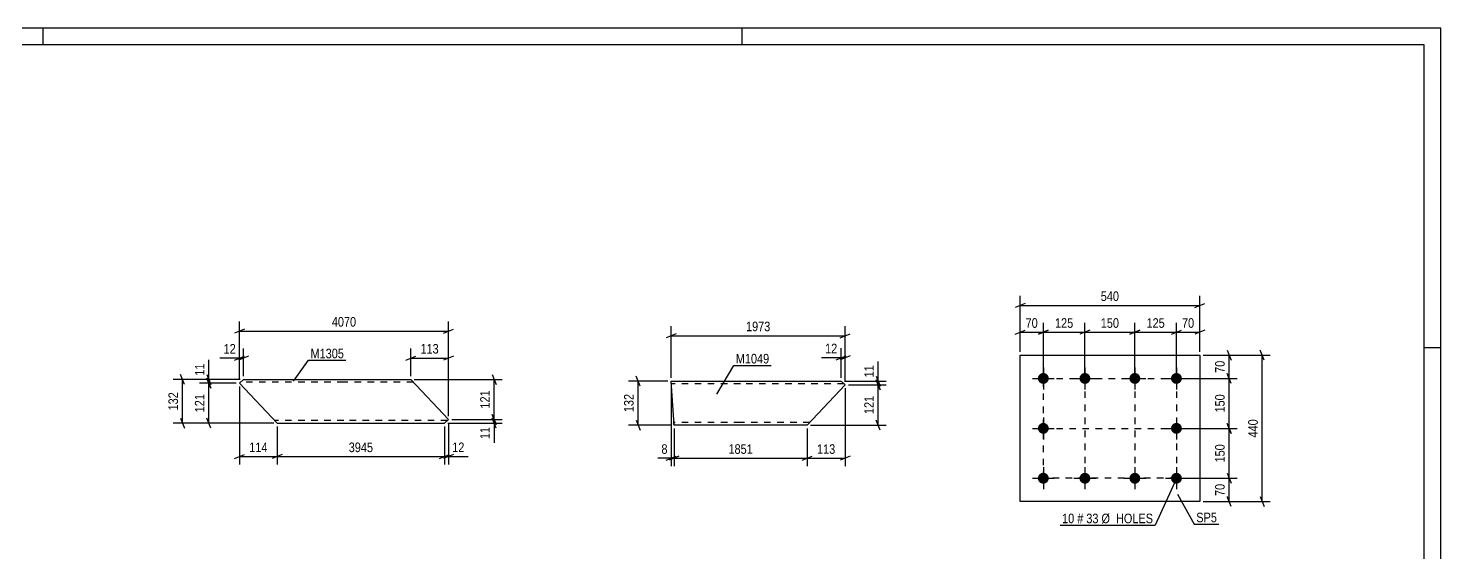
# Model space of a CAD drawing. Header units: millimetres. Extents: x 0 to 1189, y 0 to 841.
# Drawn here: x 764.5 to 1189, y 683.4 to 841 of the extents above; entities that cross this region are included whole.
import ezdxf

# ---------------------------------------------------------------- set-up
doc = ezdxf.new("R2010")
doc.units = ezdxf.units.MM
doc.linetypes.add('DXK_LINE_DOT2', pattern=[3.9198, 1.9599, -1.9599])
doc.styles.add('Arial Narrow', font='ARIALN.TTF', dxfattribs={"height": 0.2})

# ---------------------------------------------------------------- blocks, each defined once
blk = doc.blocks.new('Unknown-761548908-1132')
at = {"color": 5, "linetype": 'Continuous'}
for p, q in [((1189, 841), (0, 841)), ((769, 836), (769, 841)), ((979, 836), (979, 841)), ((1189, 0), (1189, 841)), ((1184, 836), (5, 836)), ((1184, 5), (1184, 836)), ((1189, 745), (1184, 745))]:
    blk.add_line(p, q, dxfattribs=at)
blk = doc.blocks.new('Part-761548908-3461 - 3445')
at = {"color": 2, "linetype": 'Continuous'}
for p, q in [((829.18, 735.51), (827.98, 734.39)), ((829.18, 735.51), (859.33, 735.51)), ((859.43, 735.52), (879.43, 735.52)), ((879.43, 735.52), (890.78, 723.45)), ((827.98, 734.39), (839.33, 722.31)), ((839.33, 722.31), (859.33, 722.31)), ((859.43, 722.32), (889.58, 722.32)), ((890.78, 723.45), (889.58, 722.32))]:
    blk.add_line(p, q, dxfattribs=at)
at = {"color": 7, "linetype": 'DXK_LINE_DOT2'}
for p, q in [((859.33, 734.71), (828.33, 734.71)), ((880.18, 734.72), (859.43, 734.72)), ((859.33, 723.11), (838.58, 723.11)), ((890.43, 723.12), (859.43, 723.12))]:
    blk.add_line(p, q, dxfattribs=at)
blk = doc.blocks.new('Part-761548908-7721 - 7715')
at = {"color": 2, "linetype": 'Continuous'}
for p, q in [((958.46, 723.4), (957.75, 735)), ((957.75, 735), (978.51, 735)), ((978.61, 735), (1008.76, 735)), ((1008.76, 735), (1009.96, 733.87)), ((1009.96, 733.87), (998.61, 721.8)), ((958.56, 721.8), (958.46, 723.4)), ((978.51, 721.8), (958.56, 721.8)), ((998.61, 721.8), (978.61, 721.8))]:
    blk.add_line(p, q, dxfattribs=at)
at = {"color": 7, "linetype": 'DXK_LINE_DOT2'}
for p, q in [((978.51, 734.2), (957.8, 734.2)), ((1009.61, 734.2), (978.61, 734.2)), ((958.55, 721.92), (958.46, 723.4)), ((958.51, 722.6), (958.51, 722.66)), ((978.51, 722.6), (958.51, 722.6)), ((999.36, 722.6), (978.61, 722.6))]:
    blk.add_line(p, q, dxfattribs=at)
blk = doc.blocks.new('Bolt-761548908-8028 - 7994')
at = {"linetype": 'Continuous'}
for points in [[(1069.56, 737.45, -1), (1069.56, 734.15, -1)], [(1082.06, 737.45, -1), (1082.06, 734.15, -1)], [(1097.06, 737.45, -1), (1097.06, 734.15, -1)], [(1109.56, 737.45, -1), (1109.56, 734.15, -1)], [(1069.56, 722.45, -1), (1069.56, 719.15, -1)], [(1109.56, 722.45, -1), (1109.56, 719.15, -1)], [(1069.56, 707.45, -1), (1069.56, 704.15, -1)], [(1082.06, 707.45, -1), (1082.06, 704.15, -1)], [(1097.06, 707.45, -1), (1097.06, 704.15, -1)], [(1109.56, 707.45, -1), (1109.56, 704.15, -1)]]:
    blk.add_hatch(color=1, dxfattribs=at).paths.add_polyline_path(points)
at = {"color": 1, "linetype": 'Continuous'}
for p, q in [((1069.56, 739.1), (1069.56, 732.5)), ((1082.06, 739.1), (1082.06, 732.5)), ((1097.06, 739.1), (1097.06, 732.5)), ((1109.56, 739.1), (1109.56, 732.5)), ((1066.26, 735.8), (1072.86, 735.8)), ((1078.76, 735.8), (1085.36, 735.8)), ((1093.76, 735.8), (1100.36, 735.8)), ((1106.26, 735.8), (1112.86, 735.8)), ((1069.56, 724.1), (1069.56, 717.5)), ((1109.56, 724.1), (1109.56, 717.5)), ((1066.26, 720.8), (1072.86, 720.8)), ((1106.26, 720.8), (1112.86, 720.8)), ((1069.56, 709.1), (1069.56, 702.5)), ((1082.06, 709.1), (1082.06, 702.5)), ((1097.06, 709.1), (1097.06, 702.5)), ((1109.56, 709.1), (1109.56, 702.5)), ((1066.26, 705.8), (1072.86, 705.8)), ((1078.76, 705.8), (1085.36, 705.8)), ((1093.76, 705.8), (1100.36, 705.8)), ((1106.26, 705.8), (1112.86, 705.8))]:
    blk.add_line(p, q, dxfattribs=at)
blk = doc.blocks.new('Part-761548908-8033 - 7994')
at = {"color": 2, "linetype": 'Continuous'}
for p, q in [((1062.56, 698.8), (1062.56, 742.8)), ((1062.56, 742.8), (1116.56, 742.8)), ((1116.56, 742.8), (1116.56, 698.8)), ((1116.56, 698.8), (1062.56, 698.8))]:
    blk.add_line(p, q, dxfattribs=at)
blk = doc.blocks.new('Rectangle-761548908-8136 - 7994')
at = {"color": 1, "linetype": 'DXK_LINE_DOT2'}
blk.add_lwpolyline([(1069.56, 735.8), (1109.56, 735.8), (1109.56, 705.8), (1069.56, 705.8), (1069.56, 735.8)], close=True, dxfattribs=at)
blk = doc.blocks.new('Line-761548908-8129 - 7994')
at = {"color": 1, "linetype": 'DXK_LINE_DOT2'}
blk.add_line((1069.56, 720.8), (1109.56, 720.8), dxfattribs=at)
blk = doc.blocks.new('Line-761548908-8122 - 7994')
at = {"color": 1, "linetype": 'DXK_LINE_DOT2'}
blk.add_line((1082.06, 735.8), (1082.06, 705.8), dxfattribs=at)
blk = doc.blocks.new('Line-761548908-8115 - 7994')
at = {"color": 1, "linetype": 'DXK_LINE_DOT2'}
blk.add_line((1097.06, 735.8), (1097.06, 705.8), dxfattribs=at)
blk = doc.blocks.new('Line-761548908-8108 - 7994')
at = {"color": 1, "linetype": 'DXK_LINE_DOT2'}
blk.add_line((1109.56, 735.8), (1109.56, 705.8), dxfattribs=at)
blk = doc.blocks.new('StraightDimension-761548908-3465 - 3445')
at = {"color": 7, "linetype": 'Continuous'}
for p, q in [((827.98, 735.39), (827.98, 752.87)), ((890.78, 724.45), (890.78, 752.87)), ((829.48, 750.62), (826.48, 749.42)), ((827.98, 750.02), (890.78, 750.02)), ((889.28, 749.42), (892.28, 750.62))]:
    blk.add_line(p, q, dxfattribs=at)
at = {"color": 0}
blk.add_wipeout([(863.64, 750.77), (863.64, 754.97), (855.12, 754.97), (855.12, 750.77)], dxfattribs=at)
at = {"color": 3, "style": 'Arial Narrow'}
blk.add_text('4070', height=2.863, dxfattribs=at).set_placement((855.72, 751.37))
blk = doc.blocks.new('StraightDimension-761548908-3663 - 3445')
at = {"color": 7, "linetype": 'Continuous'}
for p, q in [((879.43, 736.52), (879.43, 744.77)), ((890.78, 724.45), (890.78, 744.77)), ((877.93, 741.32), (880.93, 742.52)), ((879.43, 741.92), (890.78, 741.92)), ((892.28, 742.52), (889.28, 741.32))]:
    blk.add_line(p, q, dxfattribs=at)
at = {"color": 0}
blk.add_wipeout([(888.45, 742.67), (888.45, 746.87), (881.76, 746.87), (881.76, 742.67)], dxfattribs=at)
at = {"color": 3, "style": 'Arial Narrow'}
blk.add_text('113', height=2.863, dxfattribs=at).set_placement((882.36, 743.27))
blk = doc.blocks.new('StraightDimension-761548908-3490 - 3445')
at = {"color": 7, "linetype": 'Continuous'}
for p, q in [((818.19, 735.89), (819.39, 732.89)), ((826.98, 734.39), (815.94, 734.39)), ((818.79, 722.31), (818.79, 734.39)), ((838.33, 722.31), (815.94, 722.31)), ((819.39, 720.81), (818.19, 723.81))]:
    blk.add_line(p, q, dxfattribs=at)
at = {"color": 0}
blk.add_wipeout([(818.04, 731.69), (813.84, 731.69), (813.84, 725.01), (818.04, 725.01)], dxfattribs=at)
at = {"color": 3, "style": 'Arial Narrow'}
blk.add_text('121', height=2.863, rotation=90.0002, dxfattribs=at).set_placement((817.44, 725.61))
blk = doc.blocks.new('StraightDimension-761548908-3510 - 3445')
at = {"color": 7, "linetype": 'Continuous'}
for p, q in [((828.18, 735.51), (815.94, 735.51)), ((818.19, 737.01), (819.39, 734.01)), ((819.39, 732.89), (818.19, 735.89)), ((818.79, 734.39), (818.79, 735.51)), ((826.98, 734.39), (815.94, 734.39))]:
    blk.add_line(p, q, dxfattribs=at)
at = {"color": 0}
blk.add_wipeout([(818.04, 740.9), (813.84, 740.9), (813.84, 736.04), (818.04, 736.04)], dxfattribs=at)
at = {"color": 7, "linetype": 'Continuous'}
blk.add_line((818.79, 735.51), (818.79, 741.42), dxfattribs=at)
blk.add_line((818.79, 735.51), (818.79, 741.42), dxfattribs=at)
at = {"color": 3, "style": 'Arial Narrow'}
blk.add_text('11', height=2.863, rotation=90.0002, dxfattribs=at).set_placement((817.44, 736.64))
blk = doc.blocks.new('StraightDimension-761548908-25643 - 3445')
at = {"color": 7, "linetype": 'Continuous'}
for p, q in [((890.78, 722.45), (890.78, 709.92)), ((889.58, 721.32), (889.58, 709.92)), ((888.08, 711.72), (891.08, 712.92)), ((892.28, 712.92), (889.28, 711.72)), ((889.58, 712.32), (890.78, 712.32))]:
    blk.add_line(p, q, dxfattribs=at)
at = {"color": 0}
blk.add_wipeout([(896.16, 713.07), (896.16, 717.27), (891.31, 717.27), (891.31, 713.07)], dxfattribs=at)
at = {"color": 7, "linetype": 'Continuous'}
blk.add_line((890.78, 712.32), (896.69, 712.32), dxfattribs=at)
blk.add_line((890.78, 712.32), (896.69, 712.32), dxfattribs=at)
at = {"color": 3, "style": 'Arial Narrow'}
blk.add_text('12', height=2.863, dxfattribs=at).set_placement((891.91, 713.67))
blk = doc.blocks.new('StraightDimension-761548908-3572 - 3445')
at = {"color": 7, "linetype": 'Continuous'}
for p, q in [((828.18, 735.51), (807.99, 735.51)), ((811.44, 734.01), (810.24, 737.01)), ((810.84, 722.31), (810.84, 735.51)), ((838.33, 722.31), (807.99, 722.31)), ((810.24, 723.81), (811.44, 720.81))]:
    blk.add_line(p, q, dxfattribs=at)
at = {"color": 0}
blk.add_wipeout([(810.09, 732.26), (805.89, 732.26), (805.89, 725.57), (810.09, 725.57)], dxfattribs=at)
at = {"color": 3, "style": 'Arial Narrow'}
blk.add_text('132', height=2.863, rotation=90.0002, dxfattribs=at).set_placement((809.49, 726.17))
blk = doc.blocks.new('StraightDimension-761548908-3690 - 3445')
at = {"color": 7, "linetype": 'Continuous'}
for p, q in [((827.98, 735.39), (827.98, 744.77)), ((829.18, 736.51), (829.18, 744.77)), ((826.48, 741.32), (829.48, 742.52)), ((830.68, 742.52), (827.68, 741.32)), ((827.98, 741.92), (829.18, 741.92))]:
    blk.add_line(p, q, dxfattribs=at)
at = {"color": 0}
blk.add_wipeout([(827.45, 742.67), (827.45, 746.87), (822.6, 746.87), (822.6, 742.67)], dxfattribs=at)
at = {"color": 7, "linetype": 'Continuous'}
blk.add_line((827.98, 741.92), (822.07, 741.92), dxfattribs=at)
blk.add_line((827.98, 741.92), (822.07, 741.92), dxfattribs=at)
at = {"color": 3, "style": 'Arial Narrow'}
blk.add_text('12', height=2.863, dxfattribs=at).set_placement((823.2, 743.27))
blk = doc.blocks.new('StraightDimension-761548908-25582 - 3445')
at = {"color": 7, "linetype": 'Continuous'}
for p, q in [((880.43, 735.52), (906.94, 735.52)), ((903.94, 737.02), (905.14, 734.02)), ((904.54, 723.45), (904.54, 735.52)), ((891.78, 723.45), (906.94, 723.45)), ((905.14, 721.95), (903.94, 724.95))]:
    blk.add_line(p, q, dxfattribs=at)
at = {"color": 0}
blk.add_wipeout([(903.79, 732.82), (899.59, 732.82), (899.59, 726.14), (903.79, 726.14)], dxfattribs=at)
at = {"color": 3, "style": 'Arial Narrow'}
blk.add_text('121', height=2.863, rotation=90.0002, dxfattribs=at).set_placement((903.19, 726.74))
blk = doc.blocks.new('StraightDimension-761548908-25583 - 3445')
at = {"color": 7, "linetype": 'Continuous'}
for p, q in [((890.58, 722.32), (906.94, 722.32)), ((891.78, 723.45), (906.94, 723.45)), ((903.94, 724.95), (905.14, 721.95)), ((905.14, 720.82), (903.94, 723.82)), ((904.54, 722.32), (904.54, 723.45))]:
    blk.add_line(p, q, dxfattribs=at)
at = {"color": 0}
blk.add_wipeout([(903.79, 721.79), (899.59, 721.79), (899.59, 716.94), (903.79, 716.94)], dxfattribs=at)
at = {"color": 7, "linetype": 'Continuous'}
blk.add_line((904.54, 722.32), (904.54, 716.41), dxfattribs=at)
blk.add_line((904.54, 722.32), (904.54, 716.41), dxfattribs=at)
at = {"color": 3, "style": 'Arial Narrow'}
blk.add_text('11', height=2.863, rotation=90.0002, dxfattribs=at).set_placement((903.19, 717.54))
blk = doc.blocks.new('StraightDimension-761548908-25644 - 3445')
at = {"color": 7, "linetype": 'Continuous'}
for p, q in [((839.33, 721.31), (839.33, 709.92)), ((889.58, 721.32), (889.58, 709.92)), ((840.83, 712.92), (837.83, 711.72)), ((839.33, 712.32), (889.58, 712.32)), ((888.08, 711.72), (891.08, 712.92))]:
    blk.add_line(p, q, dxfattribs=at)
at = {"color": 0}
blk.add_wipeout([(868.71, 713.07), (868.71, 717.27), (860.2, 717.27), (860.2, 713.07)], dxfattribs=at)
at = {"color": 3, "style": 'Arial Narrow'}
blk.add_text('3945', height=2.863, dxfattribs=at).set_placement((860.8, 713.67))
blk = doc.blocks.new('StraightDimension-761548908-25645 - 3445')
at = {"color": 7, "linetype": 'Continuous'}
for p, q in [((827.98, 733.39), (827.98, 709.92)), ((839.33, 721.31), (839.33, 709.92)), ((826.48, 711.72), (829.48, 712.92)), ((827.98, 712.32), (839.33, 712.32)), ((840.83, 712.92), (837.83, 711.72))]:
    blk.add_line(p, q, dxfattribs=at)
at = {"color": 0}
blk.add_wipeout([(837, 713.07), (837, 717.27), (830.31, 717.27), (830.31, 713.07)], dxfattribs=at)
at = {"color": 3, "style": 'Arial Narrow'}
blk.add_text('114', height=2.863, dxfattribs=at).set_placement((830.91, 713.67))
blk = doc.blocks.new('StraightDimension-761548908-25835 - 7715')
at = {"color": 7, "linetype": 'Continuous'}
for p, q in [((958.56, 720.8), (958.56, 709.4)), ((998.61, 720.8), (998.61, 709.4)), ((960.06, 712.4), (957.06, 711.2)), ((958.56, 711.8), (998.61, 711.8)), ((997.11, 711.2), (1000.11, 712.4))]:
    blk.add_line(p, q, dxfattribs=at)
at = {"color": 0}
blk.add_wipeout([(982.84, 712.55), (982.84, 716.75), (974.33, 716.75), (974.33, 712.55)], dxfattribs=at)
at = {"color": 3, "style": 'Arial Narrow'}
blk.add_text('1851', height=2.863, dxfattribs=at).set_placement((974.93, 713.15))
blk = doc.blocks.new('StraightDimension-761548908-7724 - 7715')
at = {"color": 7, "linetype": 'Continuous'}
for p, q in [((957.75, 736), (957.75, 751.49)), ((1009.96, 734.87), (1009.96, 751.49)), ((959.25, 749.24), (956.25, 748.04)), ((957.75, 748.64), (1009.96, 748.64)), ((1008.46, 748.04), (1011.46, 749.24))]:
    blk.add_line(p, q, dxfattribs=at)
at = {"color": 0}
blk.add_wipeout([(988.11, 749.39), (988.11, 753.59), (979.6, 753.59), (979.6, 749.39)], dxfattribs=at)
at = {"color": 3, "style": 'Arial Narrow'}
blk.add_text('1973', height=2.863, dxfattribs=at).set_placement((980.2, 749.99))
blk = doc.blocks.new('StraightDimension-761548908-7735 - 7715')
at = {"color": 7, "linetype": 'Continuous'}
for p, q in [((956.75, 735), (944.91, 735)), ((948.36, 733.5), (947.16, 736.5)), ((947.76, 721.8), (947.76, 735)), ((957.56, 721.8), (944.91, 721.8)), ((947.16, 723.3), (948.36, 720.3))]:
    blk.add_line(p, q, dxfattribs=at)
at = {"color": 0}
blk.add_wipeout([(947.01, 731.74), (942.81, 731.74), (942.81, 725.06), (947.01, 725.06)], dxfattribs=at)
at = {"color": 3, "style": 'Arial Narrow'}
blk.add_text('132', height=2.863, rotation=90.0002, dxfattribs=at).set_placement((946.41, 725.66))
blk = doc.blocks.new('StraightDimension-761548908-25836 - 7715')
at = {"color": 7, "linetype": 'Continuous'}
for p, q in [((957.75, 734), (957.75, 709.4)), ((958.56, 720.8), (958.56, 709.4)), ((956.25, 711.2), (959.25, 712.4)), ((960.06, 712.4), (957.06, 711.2)), ((957.75, 711.8), (958.56, 711.8))]:
    blk.add_line(p, q, dxfattribs=at)
at = {"color": 0}
blk.add_wipeout([(957.22, 712.55), (957.22, 716.75), (954.19, 716.75), (954.19, 712.55)], dxfattribs=at)
at = {"color": 7, "linetype": 'Continuous'}
blk.add_line((957.75, 711.8), (953.67, 711.8), dxfattribs=at)
blk.add_line((957.75, 711.8), (953.67, 711.8), dxfattribs=at)
at = {"color": 3, "style": 'Arial Narrow'}
blk.add_text('8', height=2.86, dxfattribs=at).set_placement((954.79, 713.15))
blk = doc.blocks.new('StraightDimension-761548908-7782 - 7715')
at = {"color": 7, "linetype": 'Continuous'}
for p, q in [((1008.76, 736), (1008.76, 744.86)), ((1009.96, 734.87), (1009.96, 744.86)), ((1007.26, 741.41), (1010.26, 742.61)), ((1011.46, 742.61), (1008.46, 741.41)), ((1008.76, 742.01), (1009.96, 742.01))]:
    blk.add_line(p, q, dxfattribs=at)
at = {"color": 0}
blk.add_wipeout([(1008.23, 742.76), (1008.23, 746.96), (1003.37, 746.96), (1003.37, 742.76)], dxfattribs=at)
at = {"color": 7, "linetype": 'Continuous'}
blk.add_line((1008.76, 742.01), (1002.85, 742.01), dxfattribs=at)
blk.add_line((1008.76, 742.01), (1002.85, 742.01), dxfattribs=at)
at = {"color": 3, "style": 'Arial Narrow'}
blk.add_text('12', height=2.863, dxfattribs=at).set_placement((1003.97, 743.36))
blk = doc.blocks.new('StraightDimension-761548908-25834 - 7715')
at = {"color": 7, "linetype": 'Continuous'}
for p, q in [((1009.96, 732.87), (1009.96, 709.4)), ((998.61, 720.8), (998.61, 709.4)), ((997.11, 711.2), (1000.11, 712.4)), ((998.61, 711.8), (1009.96, 711.8)), ((1011.46, 712.4), (1008.46, 711.2))]:
    blk.add_line(p, q, dxfattribs=at)
at = {"color": 0}
blk.add_wipeout([(1007.63, 712.55), (1007.63, 716.75), (1000.94, 716.75), (1000.94, 712.55)], dxfattribs=at)
at = {"color": 3, "style": 'Arial Narrow'}
blk.add_text('113', height=2.863, dxfattribs=at).set_placement((1001.54, 713.15))
blk = doc.blocks.new('StraightDimension-761548908-25877 - 7715')
at = {"color": 7, "linetype": 'Continuous'}
for p, q in [((1009.76, 735), (1022.36, 735)), ((1019.36, 736.5), (1020.56, 733.5)), ((1020.56, 732.37), (1019.36, 735.37)), ((1019.96, 733.87), (1019.96, 735)), ((1010.96, 733.87), (1022.36, 733.87))]:
    blk.add_line(p, q, dxfattribs=at)
at = {"color": 0}
blk.add_wipeout([(1019.21, 740.38), (1015.01, 740.38), (1015.01, 735.52), (1019.21, 735.52)], dxfattribs=at)
at = {"color": 7, "linetype": 'Continuous'}
blk.add_line((1019.96, 735), (1019.96, 740.9), dxfattribs=at)
blk.add_line((1019.96, 735), (1019.96, 740.9), dxfattribs=at)
at = {"color": 3, "style": 'Arial Narrow'}
blk.add_text('11', height=2.863, rotation=90.0002, dxfattribs=at).set_placement((1018.61, 736.12))
blk = doc.blocks.new('StraightDimension-761548908-25878 - 7715')
at = {"color": 7, "linetype": 'Continuous'}
for p, q in [((1019.36, 735.37), (1020.56, 732.37)), ((1010.96, 733.87), (1022.36, 733.87)), ((1019.96, 721.8), (1019.96, 733.87)), ((999.61, 721.8), (1022.36, 721.8)), ((1020.56, 720.3), (1019.36, 723.3))]:
    blk.add_line(p, q, dxfattribs=at)
at = {"color": 0}
blk.add_wipeout([(1019.21, 731.17), (1015.01, 731.17), (1015.01, 724.49), (1019.21, 724.49)], dxfattribs=at)
at = {"color": 3, "style": 'Arial Narrow'}
blk.add_text('121', height=2.863, rotation=90.0002, dxfattribs=at).set_placement((1018.61, 725.09))
blk = doc.blocks.new('StraightDimension-761548908-28620 - 7994')
at = {"color": 7, "linetype": 'Continuous'}
for p, q in [((1069.56, 736.8), (1069.56, 752.52)), ((1082.06, 736.8), (1082.06, 752.52)), ((1068.06, 749.07), (1071.06, 750.27)), ((1069.56, 749.67), (1082.06, 749.67)), ((1083.56, 750.27), (1080.56, 749.07))]:
    blk.add_line(p, q, dxfattribs=at)
at = {"color": 0}
blk.add_wipeout([(1079.15, 750.42), (1079.15, 754.62), (1072.47, 754.62), (1072.47, 750.42)], dxfattribs=at)
at = {"color": 3, "style": 'Arial Narrow'}
blk.add_text('125', height=2.863, dxfattribs=at).set_placement((1073.07, 751.02))
blk = doc.blocks.new('StraightDimension-761548908-8035 - 7994')
at = {"color": 7, "linetype": 'Continuous'}
for p, q in [((1062.56, 743.8), (1062.56, 760.57)), ((1116.56, 743.8), (1116.56, 760.57)), ((1064.06, 758.32), (1061.06, 757.12)), ((1062.56, 757.72), (1116.56, 757.72)), ((1115.06, 757.12), (1118.06, 758.32))]:
    blk.add_line(p, q, dxfattribs=at)
at = {"color": 0}
blk.add_wipeout([(1092.9, 758.47), (1092.9, 762.67), (1086.22, 762.67), (1086.22, 758.47)], dxfattribs=at)
at = {"color": 3, "style": 'Arial Narrow'}
blk.add_text('540', height=2.863, dxfattribs=at).set_placement((1086.82, 759.07))
blk = doc.blocks.new('StraightDimension-761548908-8046 - 7994')
at = {"color": 7, "linetype": 'Continuous'}
for p, q in [((1062.56, 743.8), (1062.56, 752.52)), ((1069.56, 736.8), (1069.56, 752.52)), ((1061.06, 749.07), (1064.06, 750.27)), ((1062.56, 749.67), (1069.56, 749.67)), ((1071.06, 750.27), (1068.06, 749.07))]:
    blk.add_line(p, q, dxfattribs=at)
at = {"color": 0}
blk.add_wipeout([(1068.49, 750.42), (1068.49, 754.62), (1063.63, 754.62), (1063.63, 750.42)], dxfattribs=at)
at = {"color": 3, "style": 'Arial Narrow'}
blk.add_text('70', height=2.863, dxfattribs=at).set_placement((1064.23, 751.02))
blk = doc.blocks.new('StraightDimension-761548908-28622 - 7994')
at = {"color": 7, "linetype": 'Continuous'}
for p, q in [((1082.06, 736.8), (1082.06, 752.52)), ((1097.06, 736.8), (1097.06, 752.52)), ((1083.56, 750.27), (1080.56, 749.07)), ((1082.06, 749.67), (1097.06, 749.67)), ((1095.56, 749.07), (1098.56, 750.27))]:
    blk.add_line(p, q, dxfattribs=at)
at = {"color": 0}
blk.add_wipeout([(1092.9, 750.42), (1092.9, 754.62), (1086.22, 754.62), (1086.22, 750.42)], dxfattribs=at)
at = {"color": 3, "style": 'Arial Narrow'}
blk.add_text('150', height=2.863, dxfattribs=at).set_placement((1086.82, 751.02))
blk = doc.blocks.new('StraightDimension-761548908-8062 - 7994')
at = {"color": 7, "linetype": 'Continuous'}
for p, q in [((1109.56, 736.8), (1109.56, 752.52)), ((1116.56, 743.8), (1116.56, 752.52)), ((1108.06, 749.07), (1111.06, 750.27)), ((1109.56, 749.67), (1116.56, 749.67)), ((1118.06, 750.27), (1115.06, 749.07))]:
    blk.add_line(p, q, dxfattribs=at)
at = {"color": 0}
blk.add_wipeout([(1115.49, 750.42), (1115.49, 754.62), (1110.63, 754.62), (1110.63, 750.42)], dxfattribs=at)
at = {"color": 3, "style": 'Arial Narrow'}
blk.add_text('70', height=2.863, dxfattribs=at).set_placement((1111.23, 751.02))
blk = doc.blocks.new('StraightDimension-761548908-8073 - 7994')
at = {"color": 7, "linetype": 'Continuous'}
for p, q in [((1135.95, 741.3), (1134.75, 744.3)), ((1117.56, 742.8), (1137.75, 742.8)), ((1135.35, 698.8), (1135.35, 742.8)), ((1117.56, 698.8), (1137.75, 698.8)), ((1134.75, 700.3), (1135.95, 697.3))]:
    blk.add_line(p, q, dxfattribs=at)
at = {"color": 0}
blk.add_wipeout([(1134.6, 724.14), (1130.4, 724.14), (1130.4, 717.45), (1134.6, 717.45)], dxfattribs=at)
at = {"color": 3, "style": 'Arial Narrow'}
blk.add_text('440', height=2.863, rotation=90.0002, dxfattribs=at).set_placement((1134, 718.05))
blk = doc.blocks.new('StraightDimension-761548908-28644 - 7994')
at = {"color": 7, "linetype": 'Continuous'}
for p, q in [((1126.01, 719.3), (1124.81, 722.3)), ((1110.56, 720.8), (1127.81, 720.8)), ((1125.41, 705.8), (1125.41, 720.8)), ((1110.56, 705.8), (1127.81, 705.8)), ((1124.81, 707.3), (1126.01, 704.3))]:
    blk.add_line(p, q, dxfattribs=at)
at = {"color": 0}
blk.add_wipeout([(1124.66, 716.64), (1120.46, 716.64), (1120.46, 709.95), (1124.66, 709.95)], dxfattribs=at)
at = {"color": 3, "style": 'Arial Narrow'}
blk.add_text('150', height=2.863, rotation=90.0002, dxfattribs=at).set_placement((1124.06, 710.55))
blk = doc.blocks.new('StraightDimension-761548908-8084 - 7994')
at = {"color": 7, "linetype": 'Continuous'}
for p, q in [((1110.56, 705.8), (1127.81, 705.8)), ((1124.81, 707.3), (1126.01, 704.3)), ((1125.41, 698.8), (1125.41, 705.8)), ((1117.56, 698.8), (1127.81, 698.8)), ((1126.01, 697.3), (1124.81, 700.3))]:
    blk.add_line(p, q, dxfattribs=at)
at = {"color": 0}
blk.add_wipeout([(1124.66, 704.72), (1120.46, 704.72), (1120.46, 699.87), (1124.66, 699.87)], dxfattribs=at)
at = {"color": 3, "style": 'Arial Narrow'}
blk.add_text('70', height=2.863, rotation=90.0002, dxfattribs=at).set_placement((1124.06, 700.47))
blk = doc.blocks.new('StraightDimension-761548908-8098 - 7994')
at = {"color": 7, "linetype": 'Continuous'}
for p, q in [((1124.81, 744.3), (1126.01, 741.3)), ((1117.56, 742.8), (1127.81, 742.8)), ((1125.41, 735.8), (1125.41, 742.8)), ((1110.56, 735.8), (1127.81, 735.8)), ((1126.01, 734.3), (1124.81, 737.3))]:
    blk.add_line(p, q, dxfattribs=at)
at = {"color": 0}
blk.add_wipeout([(1124.66, 741.72), (1120.46, 741.72), (1120.46, 736.87), (1124.66, 736.87)], dxfattribs=at)
at = {"color": 3, "style": 'Arial Narrow'}
blk.add_text('70', height=2.863, rotation=90.0002, dxfattribs=at).set_placement((1124.06, 737.47))
blk = doc.blocks.new('StraightDimension-761548908-28624 - 7994')
at = {"color": 7, "linetype": 'Continuous'}
for p, q in [((1097.06, 736.8), (1097.06, 752.52)), ((1109.56, 736.8), (1109.56, 752.52)), ((1098.56, 750.27), (1095.56, 749.07)), ((1097.06, 749.67), (1109.56, 749.67)), ((1108.06, 749.07), (1111.06, 750.27))]:
    blk.add_line(p, q, dxfattribs=at)
at = {"color": 0}
blk.add_wipeout([(1106.65, 750.42), (1106.65, 754.62), (1099.97, 754.62), (1099.97, 750.42)], dxfattribs=at)
at = {"color": 3, "style": 'Arial Narrow'}
blk.add_text('125', height=2.863, dxfattribs=at).set_placement((1100.57, 751.02))
blk = doc.blocks.new('StraightDimension-761548908-28646 - 7994')
at = {"color": 7, "linetype": 'Continuous'}
for p, q in [((1110.56, 735.8), (1127.81, 735.8)), ((1126.01, 734.3), (1124.81, 737.3)), ((1125.41, 720.8), (1125.41, 735.8)), ((1124.81, 722.3), (1126.01, 719.3)), ((1110.56, 720.8), (1127.81, 720.8))]:
    blk.add_line(p, q, dxfattribs=at)
at = {"color": 0}
blk.add_wipeout([(1124.66, 731.64), (1120.46, 731.64), (1120.46, 724.95), (1124.66, 724.95)], dxfattribs=at)
at = {"color": 3, "style": 'Arial Narrow'}
blk.add_text('150', height=2.863, rotation=90.0002, dxfattribs=at).set_placement((1124.06, 725.55))
blk = doc.blocks.new('Mark-761548908-3457 - 3445')
at = {"color": 0}
blk.add_wipeout([(859.37, 741.85), (859.37, 744.85), (849.32, 744.85), (849.32, 741.85)], dxfattribs=at)
blk.add_wipeout([(859.37, 741.85), (859.37, 744.85), (849.32, 744.85), (849.32, 741.85)], dxfattribs=at)
at = {"color": 30, "linetype": 'Continuous'}
for p, q in [((844.21, 734.94), (848.72, 741.25)), ((848.72, 741.25), (859.97, 741.25))]:
    blk.add_line(p, q, dxfattribs=at)
at = {"color": 3, "style": 'Arial Narrow'}
blk.add_text('M1305', height=2.863, dxfattribs=at).set_placement((849.32, 741.85))
blk = doc.blocks.new('Mark-761548908-7717 - 7715')
at = {"color": 0}
blk.add_wipeout([(987.19, 740.3), (987.19, 743.3), (977.13, 743.3), (977.13, 740.3)], dxfattribs=at)
blk.add_wipeout([(987.19, 740.3), (987.19, 743.3), (977.13, 743.3), (977.13, 740.3)], dxfattribs=at)
at = {"color": 30, "linetype": 'Continuous'}
for p, q in [((971.43, 731.07), (976.53, 739.7)), ((976.53, 739.7), (987.79, 739.7))]:
    blk.add_line(p, q, dxfattribs=at)
at = {"color": 3, "style": 'Arial Narrow'}
blk.add_text('M1049', height=2.863, dxfattribs=at).set_placement((977.13, 740.3))
blk = doc.blocks.new('Mark-761548908-8024 - 7994')
at = {"color": 0}
blk.add_wipeout([(1078.85, 692.31), (1078.85, 695.31), (1075.19, 695.31), (1075.19, 692.31)], dxfattribs=at)
blk.add_wipeout([(1078.85, 692.31), (1078.85, 695.31), (1075.19, 695.31), (1075.19, 692.31)], dxfattribs=at)
blk.add_wipeout([(1081.58, 692.31), (1081.58, 695.31), (1079.75, 695.31), (1079.75, 692.31)], dxfattribs=at)
blk.add_wipeout([(1081.58, 692.31), (1081.58, 695.31), (1079.75, 695.31), (1079.75, 692.31)], dxfattribs=at)
at = {"color": 3, "style": 'Arial Narrow'}
blk.add_text('10', height=2.863, dxfattribs=at).set_placement((1075.19, 692.31))
at = {"color": 0}
blk.add_wipeout([(1086.13, 692.31), (1086.13, 695.31), (1082.48, 695.31), (1082.48, 692.31)], dxfattribs=at)
blk.add_wipeout([(1086.13, 692.31), (1086.13, 695.31), (1082.48, 695.31), (1082.48, 692.31)], dxfattribs=at)
at = {"color": 3, "style": 'Arial Narrow'}
blk.add_text('#', height=2.86, dxfattribs=at).set_placement((1079.75, 692.31))
at = {"color": 0}
blk.add_wipeout([(1102.56, 692.31), (1102.56, 695.31), (1087.03, 695.31), (1087.03, 692.31)], dxfattribs=at)
blk.add_wipeout([(1102.56, 692.31), (1102.56, 695.31), (1087.03, 695.31), (1087.03, 692.31)], dxfattribs=at)
at = {"color": 7, "linetype": 'Continuous'}
for p in [(1109.62, 705.71), (1074.59, 691.71)]:
    blk.add_line(p, (1103.16, 691.71), dxfattribs=at)
at = {"color": 3, "style": 'Arial Narrow'}
for s, p in [('33', (1082.48, 692.31)), ('Ø  HOLES', (1087.03, 692.31))]:
    blk.add_text(s, height=2.863, dxfattribs=at).set_placement(p)
blk = doc.blocks.new('Mark-761548908-8029 - 7994')
at = {"color": 0}
blk.add_wipeout([(1121.74, 692.6), (1121.74, 695.6), (1115.53, 695.6), (1115.53, 692.6)], dxfattribs=at)
blk.add_wipeout([(1121.74, 692.6), (1121.74, 695.6), (1115.53, 695.6), (1115.53, 692.6)], dxfattribs=at)
at = {"color": 30, "linetype": 'Continuous'}
for p, q in [((1109.93, 701.01), (1114.93, 692)), ((1114.93, 692), (1122.34, 692))]:
    blk.add_line(p, q, dxfattribs=at)
at = {"color": 3, "style": 'Arial Narrow'}
blk.add_text('SP5', height=2.863, dxfattribs=at).set_placement((1115.53, 692.6))

msp = doc.modelspace()

# ---------------------------------------------------------------- block references
for name in ['Unknown-761548908-1132', 'Part-761548908-8033 - 7994', 'Bolt-761548908-8028 - 7994', 'Part-761548908-3461 - 3445', 'Part-761548908-7721 - 7715', 'Rectangle-761548908-8136 - 7994', 'Line-761548908-8122 - 7994', 'Line-761548908-8115 - 7994', 'Line-761548908-8108 - 7994', 'Line-761548908-8129 - 7994']:
    msp.add_blockref(name, (0, 0))

# ---------------------------------------------------------------- next in the draw order: block references
for name in ['StraightDimension-761548908-3465 - 3445', 'StraightDimension-761548908-7724 - 7715', 'StraightDimension-761548908-28620 - 7994', 'StraightDimension-761548908-25835 - 7715']:
    msp.add_blockref(name, (0, 0))

# ---------------------------------------------------------------- next in the draw order: block references
for name in ['StraightDimension-761548908-8035 - 7994', 'Mark-761548908-3457 - 3445', 'StraightDimension-761548908-3663 - 3445', 'Mark-761548908-7717 - 7715', 'StraightDimension-761548908-7782 - 7715', 'StraightDimension-761548908-3490 - 3445', 'StraightDimension-761548908-7735 - 7715']:
    msp.add_blockref(name, (0, 0))

# ---------------------------------------------------------------- next in the draw order: block references
for name in ['StraightDimension-761548908-8046 - 7994', 'StraightDimension-761548908-28622 - 7994', 'StraightDimension-761548908-8062 - 7994', 'StraightDimension-761548908-3510 - 3445', 'StraightDimension-761548908-25836 - 7715', 'StraightDimension-761548908-25834 - 7715', 'StraightDimension-761548908-25643 - 3445']:
    msp.add_blockref(name, (0, 0))

# ---------------------------------------------------------------- next in the draw order: block references
for name in ['StraightDimension-761548908-8073 - 7994', 'StraightDimension-761548908-25877 - 7715', 'StraightDimension-761548908-3572 - 3445', 'StraightDimension-761548908-25582 - 3445']:
    msp.add_blockref(name, (0, 0))

# ---------------------------------------------------------------- next in the draw order: block references
for name in ['StraightDimension-761548908-3690 - 3445', 'StraightDimension-761548908-8098 - 7994', 'StraightDimension-761548908-25878 - 7715', 'StraightDimension-761548908-25583 - 3445', 'StraightDimension-761548908-28644 - 7994']:
    msp.add_blockref(name, (0, 0))

# ---------------------------------------------------------------- next in the draw order: block references
for name in ['StraightDimension-761548908-28624 - 7994', 'StraightDimension-761548908-25644 - 3445', 'StraightDimension-761548908-8084 - 7994']:
    msp.add_blockref(name, (0, 0))

# ---------------------------------------------------------------- next in the draw order: block references
for name in ['StraightDimension-761548908-28646 - 7994', 'StraightDimension-761548908-25645 - 3445', 'Mark-761548908-8024 - 7994']:
    msp.add_blockref(name, (0, 0))

# ---------------------------------------------------------------- next in the draw order: block references
msp.add_blockref('Mark-761548908-8029 - 7994', (0, 0))

doc.saveas('drawing.dxf')
